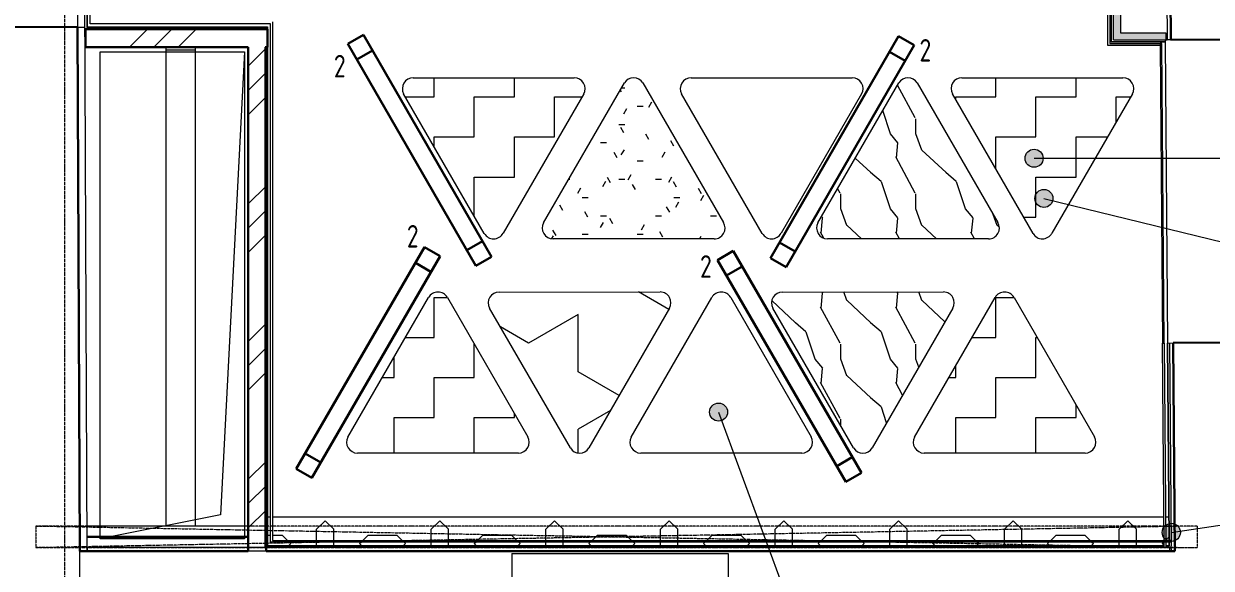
# Model space of a CAD drawing. Header units: millimetres. Extents: x -10438 to 68527, y -5058 to 44223.
# Drawn here: x 48622 to 55200, y 20501 to 23519 of the extents above; entities that cross this region are included whole.
import ezdxf

# ---------------------------------------------------------------- set-up
doc = ezdxf.new("R2010")
doc.units = ezdxf.units.MM
for name, pattern in [('ADSK_Линия сетки', [25, 20, -2.5, 0, -2.5]), ('ADSK_Штрих_ш3 п1_5', [4.5, 3, -1.5]), ('ADSK_Штрихпунктирная 2 точки_ш15 п1_5 п1_5 п1_5', [19.5, 15, -1.5, 0, -1.5, 0, -1.5])]:
    doc.linetypes.add(name, pattern=pattern)
for name, color, linetype, lineweight in [('Аннотация', 7, 'Continuous', 20), ('Каркас', 7, 'Continuous', 18), ('Марки', 7, 'Continuous', 20), ('Обобщенные модели', 7, 'Continuous', 18), ('Оси', 7, 'Continuous', 9), ('Отметки', 7, 'Continuous', 9), ('Потолки', 7, 'Continuous', 9), ('Потолки штриховка', 7, 'Continuous', 9), ('Стены внутренние', 7, 'Continuous', 18), ('Стены наружные', 7, 'Continuous', 18), ('Стены несущие', 7, 'Continuous', 30), ('Стены отделка', 7, 'Continuous', 30), ('Стены штриховка', 7, 'Continuous', 9)]:
    doc.layers.add(name, color=color, linetype=linetype, lineweight=lineweight)
doc.layers.add('Линии', color=7, linetype='Continuous', lineweight=9, true_color=0x00a600)
doc.styles.add('GOST Common_4', font='GOST_Common.ttf', dxfattribs={"width": 0.8, "height": 350})
pattern_1 = [(45, (0, 0), (-381.661, 381.661), []), (45, (134.94, 0), (0, 763.322), []), (45, (-134.94, 0), (0, 763.322), [])]
pattern_2 = [(0, (0, 0), (222.25, 222.25), [222.25, -222.25]), (90, (222.25, 0), (-222.25, 222.25), [222.25, -222.25])]

# ---------------------------------------------------------------- blocks, each defined once
blk = doc.blocks.new('ADSK_Балка_Двутавр_ТипБ_АСТО20-93 - б15 120Х270н-2351609-План потолков 3-го этажа')
at = {"layer": 'Каркас'}
for p, q in [((3125, 2.7), (2231.6, 2.7)), ((3125, -2.8), (2231.6, -2.8))]:
    blk.add_line(p, q, dxfattribs=at)
blk = doc.blocks.new('GM_Отверстие прямоугольное _в плите_ - Отверстие-6220774-План потолков 3-го этажа')
at = {"layer": 'Обобщенные модели'}
for p, q in [((-400, -1350), (-400, 1350)), ((-400, 1350), (400, 1350)), ((-266.7, 1216.7), (400, 1350)), ((400, 1350), (400, -1350)), ((-400, -1350), (-266.7, 1216.7)), ((400, -1350), (-400, -1350)), ((34.3, -1350), (-125.7, -1350))]:
    blk.add_line(p, q, dxfattribs=at)
blk = doc.blocks.new('GM_Отверстие прямоугольное _в плите_ - Отверстие-6377420-План потолков 3-го этажа')
at = {"layer": 'Обобщенные модели'}
blk.add_line((-45, 1345), (115, 1345), dxfattribs=at)
blk.add_line((-45, 1345), (115, 1345), dxfattribs=at)
blk = doc.blocks.new('ADSK_Марка_Потолок - ADSK_Марка и Смещение от уровня-155896-План потолков 3-го этажа')
at = {"layer": 'Марки'}
for p, q in [((-6, 4.5), (-6, 0)), ((-6, 4.5), (6, 4.5)), ((6, 4.5), (6, 0)), ((-6, 0), (6, 0))]:
    blk.add_line(p, q, dxfattribs=at)

msp = doc.modelspace()

# ---------------------------------------------------------------- hatches: boundary and pattern name
at = {"layer": 'Марки'}
h = msp.add_hatch(color=256, dxfattribs=at)
edge = h.paths.add_edge_path()
edge.add_arc((54218.781, 22773.664), 50, 0, 360)
h = msp.add_hatch(color=256, dxfattribs=at)
edge = h.paths.add_edge_path()
edge.add_arc((52471.12, 21366.8), 50, 0, 360)
h = msp.add_hatch(color=256, dxfattribs=at)
edge = h.paths.add_edge_path()
edge.add_arc((54978.731, 20700.44), 50, 0, 360)
at = {"layer": 'Отметки'}
h = msp.add_hatch(color=256, dxfattribs=at)
edge = h.paths.add_edge_path()
edge.add_arc((54272.816, 22551.123), 50, 0, 360)
at = {"layer": 'Потолки штриховка', "lineweight": 18}
h = msp.add_hatch(dxfattribs=at)
h.set_pattern_fill('FP_45', color=256, style=0, pattern_type=2)
h.set_pattern_definition(pattern_2)
h.paths.add_polyline_path([(51218.656, 22327.694), (51232.658, 22327.767), (51246.262, 22331.083), (51258.727, 22337.463), (51269.374, 22346.557), (51277.622, 22357.872), (51723.859, 23130.094), (51729.693, 23144.6), (51731.596, 23160.12), (51729.437, 23175.606), (51722.252, 23191.449), (51713.786, 23202.373), (51701.349, 23211.848), (51686.891, 23217.802), (51671.388, 23219.832), (50779.352, 23220.016), (50764.007, 23218.02), (50749.683, 23212.166), (50737.332, 23202.842), (50726.661, 23188.077), (50721.077, 23172.587), (50719.37, 23161.153), (50721.077, 23145.773), (50726.661, 23131.341), (51173.365, 22357.32), (51181.746, 22346.1), (51192.487, 22337.117), (51205.018, 22330.868)])
h = msp.add_hatch(dxfattribs=at)
h.set_pattern_fill('FP_64', color=256, style=0, pattern_type=2)
h.set_pattern_definition([(0, (0, 0), (406.4, 101.6), [33.528, -271.272, 33.528, -271.272, -1625.6]), (0, (0, 0), (406.4, 101.6), [-609.6, 33.528, -576.072, 33.528, -271.272, -711.2]), (0, (0, 0), (406.4, 101.6), [-1524, 33.528, -169.672, 33.528, -474.472]), (120, (152.4, 50.8), (-291.18818, 301.15272), [33.528, -271.272, 33.528, -271.272, -1625.6]), (120, (152.4, 50.8), (-291.18818, 301.15272), [-609.6, 33.528, -576.072, 33.528, -271.272, -711.2]), (120, (152.4, 50.8), (-291.18818, 301.15272), [-1524, 33.528, -169.672, 33.528, -474.472]), (240, (203.2, 254), (-115.21182, -402.75272), [33.528, -271.272, 33.528, -271.272, -1625.6]), (240, (203.2, 254), (-115.21182, -402.75272), [-609.6, 33.528, -576.072, 33.528, -271.272, -711.2]), (240, (203.2, 254), (-115.21182, -402.75272), [-1524, 33.528, -169.672, 33.528, -474.472])])
h.paths.add_polyline_path([(52446.83, 22327.025), (52460.708, 22328.654), (52473.829, 22333.457), (52485.479, 22341.174), (52495.021, 22351.381), (52501.935, 22363.524), (52505.844, 22376.94), (52505.844, 22394.593), (52503.969, 22404.632), (52498.287, 22417.398), (52051.701, 23191.449), (52042.129, 23203.431), (52029.86, 23212.584), (52015.598, 23218.344), (52000.436, 23220.301), (51985.226, 23218.344), (51970.993, 23212.584), (51958.714, 23203.431), (51949.143, 23191.449), (51501.592, 22415.966), (51496.02, 22401.534), (51494.57, 22384.509), (51496.615, 22370.856), (51502.743, 22356.651), (51512.3, 22344.484), (51524.649, 22335.166), (51538.971, 22329.315), (51554.312, 22327.32), (52432.301, 22327.029)])
h = msp.add_hatch(dxfattribs=at)
h.set_pattern_fill('FP_66', color=256, style=0, pattern_type=2)
h.set_pattern_definition([(108.435, (108.29, 0), (-416.50086, 832.99954), [158.05, -1159.038]), (139.399, (58.31, 149.94), (-2499.010644, 2082.486787), [76.799, -3763.143]), (136.848, (416.5, 199.92), (-6247.5402574, 5830.957739), [182.691, -8951.868]), (109.983, (283.22, 324.87), (-1249.49393, 3332.002656), [97.5, -4777.508]), (90, (249.9, 0), (-416.5, 416.5), [83.3, -333.2]), (118.443, (249.9, 83.3), (2915.5071394, -5414.4962996), [227.365, -11140.87]), (84.289, (141.61, 283.22), (-416.5263, -3748.496867), [83.716, -4102.058]), (129.806, (149.94, 366.52), (1666.01521, -2082.48651), [65.059, -3187.91])])
h.paths.add_polyline_path([(53966.522, 22327.025), (53980.4, 22328.654), (53993.522, 22333.457), (54005.171, 22341.174), (54014.713, 22351.381), (54021.627, 22363.524), (54025.536, 22376.94), (54025.536, 22394.593), (54023.661, 22404.632), (54017.98, 22417.398), (53571.394, 23191.449), (53561.844, 23203.415), (53549.552, 23212.584), (53535.291, 23218.344), (53516.403, 23219.821), (53504.919, 23218.344), (53490.686, 23212.584), (53478.406, 23203.431), (53468.836, 23191.449), (53021.285, 22415.966), (53015.713, 22401.534), (53014.624, 22382.098), (53016.308, 22370.856), (53022.436, 22356.651), (53031.992, 22344.484), (53044.342, 22335.166), (53058.663, 22329.315), (53074.005, 22327.32), (53877.77, 22327.054)])
h = msp.add_hatch(dxfattribs=at)
h.set_pattern_fill('FP_45', color=256, style=0, pattern_type=2)
h.set_pattern_definition(pattern_2)
h.paths.add_polyline_path([(54258.041, 22327.694), (54272.043, 22327.767), (54285.647, 22331.083), (54298.112, 22337.463), (54308.759, 22346.557), (54317.008, 22357.872), (54763.245, 23130.094), (54769.079, 23144.6), (54770.981, 23160.12), (54768.823, 23175.606), (54762.75, 23190.014), (54753.172, 23202.373), (54740.735, 23211.848), (54726.277, 23217.802), (54710.773, 23219.832), (53818.738, 23220.016), (53803.393, 23218.02), (53789.068, 23212.166), (53776.718, 23202.842), (53766.046, 23188.077), (53760.462, 23172.587), (53758.756, 23161.153), (53760.462, 23145.773), (53766.046, 23131.341), (54212.751, 22357.32), (54221.131, 22346.1), (54231.872, 22337.117), (54244.403, 22330.868)])
h = msp.add_hatch(dxfattribs=at)
h.set_pattern_fill('FP_62', color=256, style=0, pattern_type=2)
h.set_pattern_definition(pattern_2)
h.paths.add_polyline_path([(50470.462, 21139.778), (51362.497, 21139.961), (51378.001, 21141.992), (51392.459, 21147.945), (51404.896, 21157.421), (51414.969, 21170.954), (51420.803, 21186.025), (51422.705, 21199.674), (51420.547, 21215.83), (51414.969, 21229.7), (50968.336, 22002.465), (50960.483, 22013.236), (50949.161, 22022.676), (50937.371, 22028.71), (50923.767, 22032.027), (50909.451, 22032.027), (50896.127, 22028.925), (50883.596, 22022.676), (50872.515, 22013.236), (50864.175, 22001.921), (50417.77, 21228.453), (50412.186, 21214.021), (50410.48, 21198.641), (50412.764, 21183.336), (50418.887, 21169.124), (50428.442, 21156.952), (50440.792, 21147.628), (50455.117, 21141.774)])
h = msp.add_hatch(dxfattribs=at)
h.set_pattern_fill('STARS', color=256, scale=100, angle=90, style=0)
h.paths.add_polyline_path([(51701.246, 21139.493), (51716.455, 21141.456), (51730.67, 21147.21), (51742.961, 21156.379), (51752.527, 21168.365), (52199.097, 21942.396), (52204.778, 21955.162), (52207.344, 21968.898), (52206.653, 21982.854), (52202.744, 21996.269), (52195.83, 22008.412), (52186.288, 22018.62), (52170.505, 22027.85), (52161.517, 22031.14), (52147.639, 22032.769), (51255.122, 22032.473), (51239.781, 22030.479), (51225.459, 22024.628), (51213.109, 22015.309), (51202.402, 22000.474), (51197.425, 21988.937), (51195.133, 21973.637), (51196.83, 21958.26), (51202.402, 21943.827), (51649.953, 21168.344), (51659.523, 21156.362), (51671.819, 21147.198), (51686.036, 21141.45)])
h = msp.add_hatch(dxfattribs=at)
h.set_pattern_fill('FP_72', color=256, style=0, pattern_type=2)
h.set_pattern_definition([(108.435, (108.29, 0), (-416.50086, 832.99954), [158.051, -1159.038]), (139.399, (58.31, 149.94), (-2499.010644, 2082.486787), [76.799, -3763.143]), (136.848, (416.5, 199.92), (-6247.5402574, 5830.957739), [182.691, -8951.868]), (109.983, (283.22, 324.87), (-1249.49393, 3332.002656), [97.5, -4777.508]), (90, (249.9, 0), (-416.5, 416.5), [83.3, -333.2]), (118.443, (249.9, 83.3), (2915.5071394, -5414.4962996), [227.365, -11140.87]), (84.289, (141.61, 283.22), (-416.5263, -3748.496867), [83.716, -4102.058]), (129.806, (149.94, 366.52), (1666.01521, -2082.48651), [65.059, -3187.91])])
h.paths.add_polyline_path([(53270.565, 21139.493), (53285.774, 21141.456), (53299.988, 21147.21), (53312.28, 21156.379), (53321.846, 21168.365), (53768.416, 21942.396), (53774.097, 21955.162), (53776.663, 21968.898), (53775.972, 21982.854), (53772.063, 21996.269), (53765.149, 22008.412), (53755.607, 22018.62), (53743.958, 22026.336), (53730.836, 22031.14), (53716.958, 22032.769), (52824.441, 22032.473), (52809.099, 22030.479), (52794.778, 22024.628), (52782.428, 22015.309), (52771.721, 22000.474), (52766.744, 21988.937), (52764.452, 21973.637), (52766.149, 21958.26), (52771.721, 21943.827), (53219.271, 21168.344), (53228.842, 21156.362), (53241.138, 21147.198), (53255.355, 21141.45), (53268.349, 21139.778)])
h = msp.add_hatch(dxfattribs=at)
h.set_pattern_fill('FP_45', color=256, style=0, pattern_type=2)
h.set_pattern_definition(pattern_2)
h.paths.add_polyline_path([(53609.1, 21139.778), (54501.135, 21139.961), (54516.638, 21141.992), (54531.096, 21147.945), (54543.534, 21157.421), (54553.606, 21170.954), (54559.441, 21186.025), (54561.343, 21199.674), (54559.185, 21215.83), (54553.606, 21229.7), (54106.973, 22002.465), (54099.121, 22013.236), (54087.799, 22022.676), (54076.009, 22028.71), (54062.405, 22032.027), (54048.089, 22032.027), (54034.765, 22028.925), (54022.234, 22022.676), (54011.152, 22013.236), (54002.813, 22001.921), (53556.408, 21228.453), (53550.824, 21214.021), (53549.117, 21198.641), (53551.402, 21183.336), (53558.137, 21168.344), (53567.08, 21156.952), (53579.43, 21147.628), (53593.754, 21141.774)])
h = msp.add_hatch(dxfattribs=at)
h.set_pattern_fill('FP_53', color=256, style=0, pattern_type=2)
h.set_pattern_definition([(45, (0, 0), (0, 635.0003), [67.352, -381.661]), (0, (47.62, 47.62), (317.5, 317.5), [158.75, -476.25]), (315, (206.38, 47.62), (635.0003, 0), [67.352, -381.661]), (225, (254, 0), (0, -635.0003), [67.352, -381.661]), (0, (47.62, -47.62), (317.5, 317.5), [158.75, -476.25]), (315, (0, 0), (635.0003, 0), [67.352, -381.661]), (90, (396.88, -79.38), (-317.5, 317.5), [158.75, -476.25]), (45, (396.88, 79.38), (0, 635.0003), [67.352, -381.661]), (45, (444.5, -127), (0, 635.0003), [67.352, -381.661]), (90, (492.12, -79.38), (-317.5, 317.5), [158.75, -476.25]), (315, (396.88, -79.38), (635.0003, 0), [67.352, -381.661]), (315, (444.5, 127), (635.0003, 0), [67.352, -381.661])])
h.paths.add_polyline_path([(54978.728, 20615.308), (54978.631, 20615.573), (54978.631, 20615.308)])
h.paths.add_polyline_path([(54968.647, 20625.573), (54968.485, 20627.573), (54966.631, 20627.573), (54968.631, 20625.589)])
h.paths.add_polyline_path([(49971.871, 20627.573), (54938.63, 20627.573), (54938.484, 20645.573), (49989.871, 20645.573), (49989.871, 20785.573), (49971.871, 20785.573)])
h.paths.add_polyline_path([(49969.871, 20625.573), (49971.871, 20627.573), (49969.871, 20627.573)])
h.paths.add_polyline_path([(54961.871, 20627.573), (54966.631, 20627.573), (54966.404, 20645.573), (54948.485, 20645.573), (54948.727, 20627.573)])
h.paths.add_polyline_path([(54131.621, 20655.573), (54938.404, 20655.573), (54937.352, 20785.573), (49999.871, 20785.573), (49999.871, 20655.573), (53971.621, 20655.573)])
h.paths.add_polyline_path([(54948.63, 20655.573), (54966.404, 20655.573), (54965.353, 20785.573), (54947.353, 20785.573), (54948.404, 20655.573)])
at = {"layer": 'Стены внутренние'}
for points in [[(54657.894, 23429.454), (54697.894, 23429.454), (54697.894, 25784.408), (54657.894, 25784.408), (54657.894, 23576.323)], [(54936.913, 23429.454), (54947.693, 23429.845), (54947.693, 23469.454), (54697.894, 23469.454), (54697.894, 23429.454), (54708.336, 23429.454)]]:
    msp.add_hatch(color=256, dxfattribs=at).paths.add_polyline_path(points)
at = {"layer": 'Стены внутренние', "lineweight": 9}
h = msp.add_hatch(dxfattribs=at)
h.set_pattern_fill('FP_1', color=256, style=0, pattern_type=2)
h.set_pattern_definition(pattern_1)
h.paths.add_polyline_path([(49909.44, 23389.454), (49971.871, 23389.454), (49971.871, 23489.454), (48964.363, 23489.454), (48964.363, 23389.454), (49902.731, 23389.454)])
h = msp.add_hatch(dxfattribs=at)
h.set_pattern_fill('FP_1', color=256, style=0, pattern_type=2)
h.set_pattern_definition(pattern_1)
h.paths.add_polyline_path([(49965.871, 20595.573), (49962.937, 22039.012), (49965.871, 23389.454), (49865.871, 23389.454), (49865.871, 20595.573), (49902.731, 20595.573)])

# ---------------------------------------------------------------- linework, layer by layer
at = {"layer": 'Каркас', "color": 8, "linetype": 'ADSK_Штрих_ш3 п1_5', "lineweight": 9, "true_color": 0x808080}
for p, q in [((49411.621, 20735.573), (49411.621, 23389.454)), ((49571.621, 23389.454), (49571.621, 20735.573)), ((49865.871, 20735.573), (48972.306, 20735.573)), ((48976.397, 20615.573), (48972.801, 20615.573))]:
    msp.add_line(p, q, dxfattribs=at)
at = {"layer": 'Линии', "color": 5, "lineweight": 30, "true_color": 0x0000ff}
for p, q in [((50503.592, 23457.427), (50416.981, 23407.441)), ((51213.384, 22227.551), (50503.592, 23457.427)), ((52758.719, 22219.914), (53468.511, 23449.79)), ((53468.511, 23449.79), (53555.122, 23399.804)), ((50416.981, 23407.441), (51126.773, 22177.565)), ((50553.577, 23370.816), (50466.966, 23320.831)), ((53555.122, 23399.804), (52845.33, 22169.928)), ((53418.526, 23363.179), (53505.137, 23313.193)), ((51076.788, 22264.176), (51163.399, 22314.162)), ((52895.315, 22256.539), (52808.704, 22306.525)), ((50131.605, 21051.689), (50841.397, 22281.565)), ((50841.397, 22281.565), (50928.008, 22231.579)), ((50928.008, 22231.579), (50218.216, 21001.703)), ((50791.412, 22194.954), (50878.023, 22144.968)), ((51126.773, 22177.565), (51213.384, 22227.551)), ((52845.33, 22169.928), (52758.719, 22219.914)), ((50268.202, 21088.314), (50181.591, 21138.3)), ((50218.216, 21001.703), (50131.605, 21051.689))]:
    msp.add_line(p, q, dxfattribs=at)
at = {"layer": 'Линии', "color": 1, "lineweight": 30, "true_color": 0xff0000}
for p, q in [((52551.955, 22259.863), (52465.344, 22209.878)), ((53261.747, 21029.987), (52551.955, 22259.863)), ((52465.344, 22209.878), (53175.136, 20980.002)), ((52601.941, 22173.252), (52515.33, 22123.267)), ((53125.151, 21066.613), (53211.762, 21116.598)), ((53175.136, 20980.002), (53261.747, 21029.987))]:
    msp.add_line(p, q, dxfattribs=at)
at = {"layer": 'Линии', "color": 7, "linetype": 'ADSK_Штрихпунктирная 2 точки_ш15 п1_5 п1_5 п1_5'}
for p, q in [((55121.621, 20735.573), (48689.761, 20735.573)), ((48689.761, 20735.573), (48689.761, 20615.573)), ((55121.621, 20735.573), (48689.761, 20615.573)), ((48689.761, 20735.573), (55121.621, 20615.573)), ((55121.621, 20735.573), (55121.621, 20615.573)), ((48689.761, 20615.573), (55121.621, 20615.573))]:
    msp.add_line(p, q, dxfattribs=at)
at = {"layer": 'Марки'}
for p, q in [((54218.781, 22773.664), (55909.864, 22773.664)), ((52471.12, 21366.8), (52840.866, 20357.704)), ((54978.731, 20700.44), (56509.52, 20925.44))]:
    msp.add_line(p, q, dxfattribs=at)
for centre in [(54218.781, 22773.664), (52471.12, 21366.8), (54978.731, 20700.44)]:
    msp.add_circle(centre, 50, dxfattribs=at)
at = {"layer": 'Оси', "linetype": 'ADSK_Линия сетки'}
msp.add_line((48849.565, -4258.205), (48849.565, 44222.998), dxfattribs=at)
at = {"layer": 'Отметки', "lineweight": 20}
msp.add_line((54272.816, 22551.123), (56009.078, 22125.916), dxfattribs=at)
at = {"layer": 'Отметки'}
msp.add_circle((54272.816, 22551.123), 50, dxfattribs=at)
at = {"layer": 'Потолки'}
for p, q in [((50779.352, 23220.016), (51671.388, 23219.832)), ((52319.045, 23220.016), (53211.081, 23219.832)), ((53818.738, 23220.016), (54710.773, 23219.832)), ((51501.592, 22415.966), (51949.143, 23191.449)), ((52051.718, 23191.429), (52498.287, 22417.398)), ((53021.285, 22415.966), (53468.836, 23191.449)), ((53571.41, 23191.429), (54017.98, 22417.398)), ((51173.365, 22357.32), (50726.661, 23131.341)), ((51723.859, 23130.094), (51277.622, 22357.872)), ((52713.058, 22357.32), (52266.353, 23131.341)), ((53263.552, 23130.094), (52817.315, 22357.872)), ((54212.751, 22357.32), (53766.046, 23131.341)), ((54763.245, 23130.094), (54317.008, 22357.872)), ((52446.83, 22327.025), (51554.312, 22327.32)), ((53966.522, 22327.025), (53074.005, 22327.32)), ((50417.77, 21228.453), (50864.475, 22002.473)), ((50968.732, 22001.921), (51414.969, 21229.7)), ((51255.122, 22032.473), (52147.639, 22032.769)), ((51987.089, 21228.453), (52433.793, 22002.473)), ((52538.051, 22001.921), (52984.288, 21229.7)), ((52824.441, 22032.473), (53716.958, 22032.769)), ((53556.408, 21228.453), (54003.112, 22002.473)), ((54107.37, 22001.921), (54553.606, 21229.7)), ((51649.953, 21168.344), (51202.402, 21943.827)), ((52199.097, 21942.396), (51752.527, 21168.365)), ((53219.271, 21168.344), (52771.721, 21943.827)), ((53768.416, 21942.396), (53321.846, 21168.365)), ((51362.497, 21139.961), (50470.462, 21139.778)), ((52931.816, 21139.961), (52039.781, 21139.778)), ((54501.135, 21139.961), (53609.1, 21139.778)), ((49971.871, 20785.573), (49989.871, 20785.573)), ((49999.871, 20785.573), (54937.352, 20785.573)), ((54947.353, 20785.573), (54965.353, 20785.573)), ((54978.731, 20615.308), (54968.89, 20615.308))]:
    msp.add_line(p, q, dxfattribs=at)
for centre, radius, start, end in [((50779.352, 23160.023), 59.992, 89.9994848, 208.5618725), ((51671.388, 23159.623), 60.21, 330.6308233, 90.0000008), ((52000.424, 23160.301), 60, 31.2519354, 148.725093), ((52319.045, 23160.023), 59.992, 89.9994848, 208.5618725), ((53211.081, 23159.623), 60.21, 330.6308233, 90.0000008), ((53520.117, 23160.301), 60, 31.2519354, 148.725093), ((53818.737, 23160.023), 59.992, 89.9994848, 208.5618725), ((54710.773, 23159.623), 60.21, 330.6308233, 90.0000008), ((51554.312, 22387.32), 60, 151.4822019, 270), ((52446.841, 22386.854), 59.83, 269.9891195, 30.6974501), ((53074.005, 22387.32), 60, 151.4822019, 270), ((53966.534, 22386.854), 59.83, 269.9891195, 30.6974501), ((51225.346, 22387.32), 60, 209.9903132, 330.6073034), ((52765.039, 22387.32), 60, 209.9903132, 330.6073034), ((54264.731, 22387.32), 60, 209.9903132, 330.6073034), ((50916.455, 21972.474), 60, 29.3926966, 150.0096868), ((51255.122, 21972.473), 60, 90, 208.5177981), ((52147.651, 21972.939), 59.83, 329.3025499, 90.0108805), ((52485.774, 21972.474), 60, 29.3926966, 150.0096868), ((52824.441, 21972.473), 60, 90, 208.5177981), ((53716.97, 21972.939), 59.83, 329.3025499, 90.0108805), ((54055.093, 21972.474), 60, 29.3926966, 150.0096868), ((50470.461, 21199.77), 59.992, 151.4381275, 270.0005152), ((51362.497, 21200.171), 60.21, 269.9999992, 29.3691767), ((52039.78, 21199.77), 59.992, 151.4381275, 270.0005152), ((52931.816, 21200.171), 60.21, 269.9999992, 29.3691767), ((53609.099, 21199.77), 59.992, 151.4381275, 270.0005152), ((54501.135, 21200.171), 60.21, 269.9999992, 29.3691767), ((51701.234, 21199.493), 60, 211.274907, 328.7480646), ((53270.553, 21199.493), 60, 211.274907, 328.7480646)]:
    msp.add_arc(centre, radius, start, end, dxfattribs=at)
at = {"layer": 'Стены внутренние'}
for p, q in [((48915.812, 24730.523), (48920.884, 23501.984)), ((54926.131, 23409.454), (54916.131, 23409.454)), ((54916.212, 23399.454), (54929.556, 21749.576)), ((54939.555, 21749.657), (54926.131, 23409.454))]:
    msp.add_line(p, q, dxfattribs=at)
at = {"layer": 'Стены наружные'}
for p, q in [((54944.067, 23417.454), (54957.555, 21749.803)), ((54947.693, 23429.454), (54955.971, 23429.454))]:
    msp.add_line(p, q, dxfattribs=at)
at = {"layer": 'Стены несущие'}
for p, q in [((54975.967, 23430.007), (54956.913, 25785.93)), ((48540.887, 23500.415), (48920.884, 23501.984)), ((48920.884, 23501.984), (48932.883, 20595.573)), ((48964.363, 23389.454), (48964.363, 23489.454)), ((49971.871, 23489.454), (48964.363, 23489.454)), ((49971.871, 23489.454), (49971.871, 23389.454)), ((55305.956, 23432.675), (54975.967, 23430.007)), ((49865.871, 23389.454), (48964.363, 23389.454)), ((49865.871, 20595.573), (49865.871, 23389.454)), ((49971.871, 23389.454), (49959.871, 23389.454)), ((49965.871, 23389.454), (49965.871, 20595.573)), ((54989.554, 21750.062), (55319.543, 21752.73)), ((54989.554, 21750.062), (54998.891, 20595.573)), ((48932.883, 20595.573), (49865.871, 20595.573)), ((49965.871, 20595.573), (54998.891, 20595.573))]:
    msp.add_line(p, q, dxfattribs=at)
at = {"layer": 'Стены отделка', "lineweight": 9}
for p, q in [((48972.883, 20595.723), (48907.052, 36541.243)), ((48990.813, 23519.454), (48937.102, 36529.043)), ((48919.217, 36501.161), (48972.887, 23501.454)), ((54627.894, 23399.454), (54627.894, 25814.408)), ((54637.894, 25804.408), (54637.894, 23409.454)), ((54645.894, 23419.454), (54645.894, 25794.408)), ((54657.894, 23429.454), (54657.894, 25784.408)), ((54936.913, 25785.768), (54955.967, 23429.845)), ((54697.894, 25744.408), (54697.894, 23469.454)), ((48920.89, 23500.533), (48960.89, 23500.698)), ((48964.363, 23489.454), (48960.936, 23489.454)), ((48972.887, 23501.454), (49969.871, 23501.454)), ((49989.871, 23519.454), (48990.813, 23519.454)), ((49971.871, 23499.454), (49971.871, 23489.454)), ((49989.871, 20645.573), (49989.871, 23519.454)), ((49999.871, 23529.454), (49999.871, 20655.573)), ((54944.067, 23417.454), (54647.894, 23417.454)), ((54657.894, 23429.454), (54947.693, 23429.454)), ((54697.894, 23469.454), (54947.693, 23469.454)), ((54943.97, 23429.454), (54944.067, 23417.454)), ((54947.693, 23469.454), (54947.693, 23429.454)), ((54975.967, 23430.007), (54955.967, 23429.845)), ((49959.871, 20615.573), (49959.871, 23389.454)), ((49971.871, 23389.454), (49971.871, 20627.573)), ((54916.212, 23399.454), (54627.894, 23399.454)), ((54637.894, 23409.454), (54916.131, 23409.454)), ((54916.131, 23409.454), (54916.212, 23399.454)), ((54929.556, 21749.576), (54939.555, 21749.657)), ((54938.63, 20627.573), (54929.556, 21749.576)), ((54939.555, 21749.657), (54948.63, 20627.573)), ((54957.555, 21749.803), (54989.554, 21750.062)), ((54966.404, 20655.573), (54957.555, 21749.803)), ((54969.562, 21748.9), (54969.554, 21749.9)), ((49999.871, 20655.573), (54966.404, 20655.573)), ((48972.883, 20595.723), (48932.883, 20595.558)), ((48932.883, 20595.558), (48932.883, 20595.573)), ((48976.397, 20595.573), (48976.397, 20615.573)), ((54978.728, 20615.573), (48976.397, 20615.573)), ((49965.871, 20595.573), (49865.871, 20595.573)), ((49971.871, 20627.573), (54938.63, 20627.573)), ((54966.485, 20645.573), (49989.871, 20645.573)), ((54948.63, 20627.573), (54966.631, 20627.573)), ((54966.631, 20627.573), (54966.485, 20645.573)), ((54968.89, 20615.573), (54968.89, 20595.573)), ((54978.894, 20595.087), (54978.648, 20625.573)), ((54998.893, 20595.249), (54978.894, 20595.087))]:
    msp.add_line(p, q, dxfattribs=at)
at = {"layer": 'Стены штриховка'}
for p, q in [((48917.217, 36501.175), (48970.895, 23499.454)), ((54647.894, 23417.454), (54647.894, 25796.408)), ((48970.895, 23499.454), (49971.871, 23499.454)), ((49969.871, 23501.454), (49969.871, 23489.454)), ((49969.871, 23501.454), (49971.871, 23501.454)), ((49971.871, 23501.454), (49971.871, 23499.454)), ((54944.051, 23419.454), (54645.894, 23419.454)), ((54645.894, 23417.454), (54645.894, 23419.454)), ((54647.894, 23417.454), (54645.894, 23417.454)), ((49969.871, 23389.454), (49969.871, 20625.573)), ((54968.405, 20655.573), (54959.555, 21749.819)), ((54969.562, 21748.9), (54978.648, 20625.573)), ((54978.405, 20655.573), (54966.404, 20655.573)), ((48934.989, 20085.573), (48932.883, 20595.573)), ((49969.871, 20625.573), (54938.646, 20625.573)), ((54938.727, 20615.573), (54938.63, 20627.573)), ((54948.63, 20627.573), (54948.727, 20615.573)), ((54948.647, 20625.573), (54968.647, 20625.573)), ((54978.486, 20645.573), (54966.485, 20645.573)), ((54968.647, 20625.573), (54968.485, 20645.573))]:
    msp.add_line(p, q, dxfattribs=at)

# ---------------------------------------------------------------- block references
at = {"layer": 'Каркас', "rotation": 180}
msp.add_blockref('ADSK_Балка_Двутавр_ТипБ_АСТО20-93 - б15 120Х270н-2351609-План потолков 3-го этажа', (52097.515, 20675.573), dxfattribs=at)
at = {"layer": 'Марки', "xscale": 99.99999999999993, "yscale": 99.99999999999993, "zscale": 99.99999999999993}
msp.add_blockref('ADSK_Марка_Потолок - ADSK_Марка и Смещение от уровня-155896-План потолков 3-го этажа', (51925.042, 20132.704), dxfattribs=at)
at = {"layer": 'Обобщенные модели', "rotation": 180}
msp.add_blockref('GM_Отверстие прямоугольное _в плите_ - Отверстие-6220774-План потолков 3-го этажа', (49445.871, 22014.424), dxfattribs=at)
at = {"layer": 'Обобщенные модели'}
msp.add_blockref('GM_Отверстие прямоугольное _в плите_ - Отверстие-6377420-План потолков 3-го этажа', (49456.621, 22030.09), dxfattribs=at)

# ---------------------------------------------------------------- texts
at = {"layer": 'Аннотация', "lineweight": 9, "char_height": 125, "width": 175.5, "attachment_point": 5, "line_spacing_factor": 1.022766, "style": 'GOST Common_4'}
for insert in [(53616.413, 23372.154), (50372.771, 23284.316), (50776.936, 22341.61), (52400.896, 22174.093)]:
    msp.add_mtext('\\pt180,360,540,720,900,1080,1260,1440,1620,1800,1980,2160,2340,2520,2700,2880,3060,3240,3420,3600,3780,3960,4140,4320,4500,4680,4860,5040,5220,5400,5580,5760;2 ', dxfattribs=dict(at, insert=insert))

doc.saveas('drawing.dxf')
